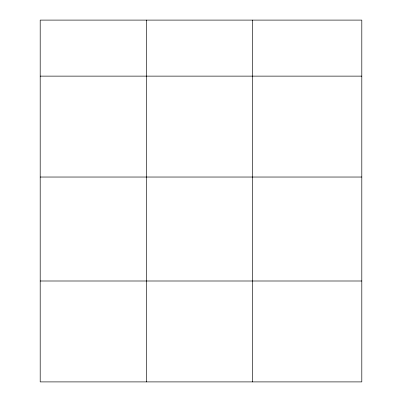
<?xml version="1.0" encoding="UTF-8"?>
<svg xmlns="http://www.w3.org/2000/svg" width="402" height="402" viewBox="0 0 402 402"><rect width="100%" height="100%" fill="white"/><g stroke="black" fill="none" stroke-linecap="round" stroke-linejoin="round"><path stroke-width="0.6" d="M361.805 177.036L361.805 20.1L40.195 20.1L40.195 381.9L361.805 381.9L361.805 177.036L40.195 177.036M40.195 76.129L361.805 76.129M40.195 280.998L361.805 280.998M252.456 20.1L252.456 381.9M146.328 20.1L146.328 381.9"/></g></svg>
